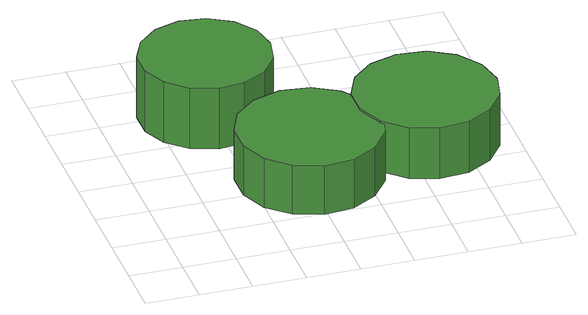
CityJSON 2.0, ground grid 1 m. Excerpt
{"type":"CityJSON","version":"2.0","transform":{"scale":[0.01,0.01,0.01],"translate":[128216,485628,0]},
"CityObjects":{
"tree1":{"type":"SolitaryVegetationObject","attributes":{"function":"something"},"geometry":[{"type":"MultiSurface","lod":"1","boundaries":[[[0,1,2,3,4,5,6,7,8,9,10,11,12,13,14]],[[15,16,17,18,19,20,21,22,23,24,25,26,27,28,29]],[[0,29,28,1]],[[1,28,27,2]],[[2,27,26,3]],[[3,26,25,4]],[[4,25,24,5]],[[5,24,23,6]],[[6,23,22,7]],[[7,22,21,8]],[[8,21,20,9]],[[9,20,19,10]],[[10,19,18,11]],[[11,18,17,12]],[[12,17,16,13]],[[13,16,15,14]],[[14,15,29,0]]]}]},
"tree2":{"type":"SolitaryVegetationObject","attributes":{"function":"something"},"geometry":[{"type":"MultiSurface","lod":"1","boundaries":[[[30,31,32,33,34,35,36,37,38,39,40,41,42,43,44]],[[45,46,47,48,49,50,51,52,53,54,55,56,57,58,59]],[[30,59,58,31]],[[31,58,57,32]],[[32,57,56,33]],[[33,56,55,34]],[[34,55,54,35]],[[35,54,53,36]],[[36,53,52,37]],[[37,52,51,38]],[[38,51,50,39]],[[39,50,49,40]],[[40,49,48,41]],[[41,48,47,42]],[[42,47,46,43]],[[43,46,45,44]],[[44,45,59,30]]]}]},
"tree3":{"type":"SolitaryVegetationObject","attributes":{"function":"something"},"geometry":[{"type":"MultiSurface","lod":"1","boundaries":[[[60,61,62,63,64,65,66,67,68,69,70,71,72,73,74]],[[75,76,77,78,79,80,81,82,83,84,85,86,87,88,89]],[[60,89,88,61]],[[61,88,87,62]],[[62,87,86,63]],[[63,86,85,64]],[[64,85,84,65]],[[65,84,83,66]],[[66,83,82,67]],[[67,82,81,68]],[[68,81,80,69]],[[69,80,79,70]],[[70,79,78,71]],[[71,78,77,72]],[[72,77,76,73]],[[73,76,75,74]],[[74,75,89,60]]]}]}
},
"vertices":[
[315,490,151],[305,539,151],[275,580,151],[231,605,151],[181,611,151],[133,595,151],[95,561,151],[74,515,151],[74,464,151],[95,418,151],[133,384,151],[181,368,151],[231,374,151],[275,399,151],[305,440,151],[305,440,26],[275,399,26],[231,374,26],[181,368,26],[133,384,26],[95,418,26],[74,464,26],[74,515,26],[95,561,26],[133,595,26],[181,611,26],[231,605,26],[275,580,26],[305,539,26],[315,490,26],
[443,233,127],[432,288,127],[398,334,127],[350,362,127],[294,368,127],[240,350,127],[198,313,127],[176,261,127],[176,205,127],[198,153,127],[240,116,127],[294,98,127],[350,104,127],[398,132,127],[432,178,127],[432,178,26],[398,132,26],[350,104,26],[294,98,26],[240,116,26],[198,153,26],[176,205,26],[176,261,26],[198,313,26],[240,350,26],[294,368,26],[350,362,26],[398,334,26],[432,288,26],[443,233,26],
[673,287,131],[661,341,131],[629,386,131],[581,414,131],[526,419,131],[473,402,131],[432,365,131],[410,315,131],[410,260,131],[432,209,131],[473,172,131],[526,155,131],[581,161,131],[629,189,131],[661,233,131],[661,233,26],[629,189,26],[581,161,26],[526,155,26],[473,172,26],[432,209,26],[410,260,26],[410,315,26],[432,365,26],[473,402,26],[526,419,26],[581,414,26],[629,386,26],[661,341,26],[673,287,26]
]}
